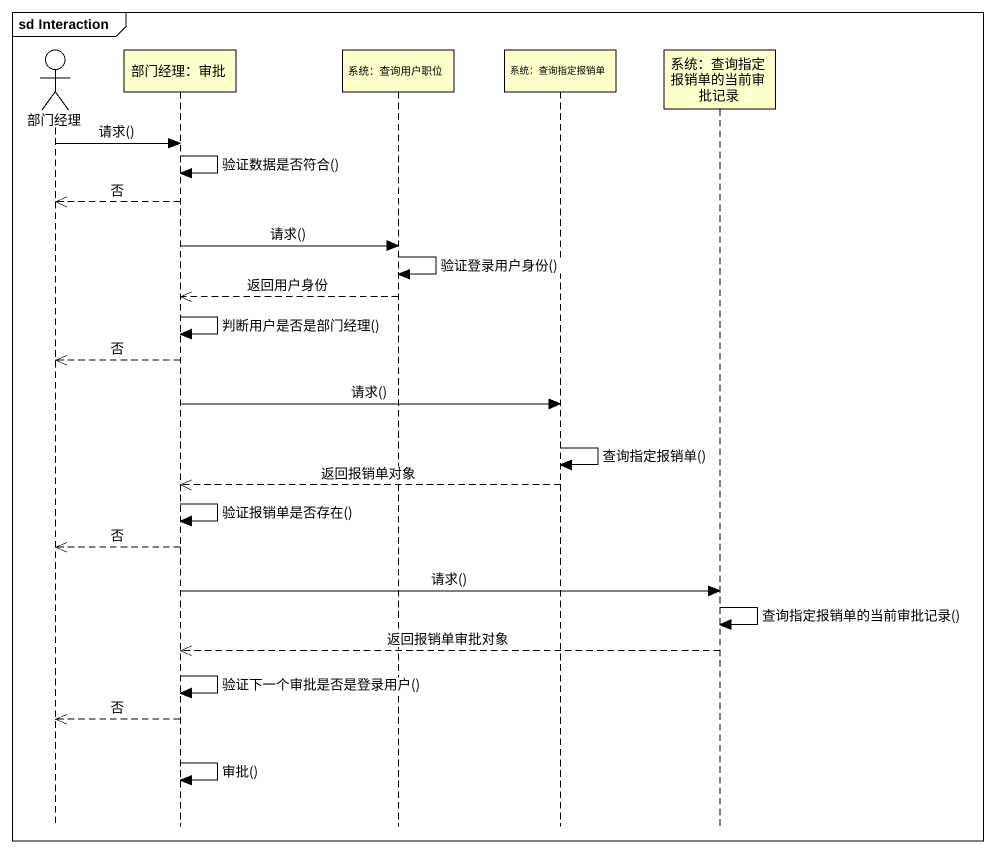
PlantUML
@startuml
mainframe sd Interaction
hide footbox
actor 部门经理
participant "部门经理：审批" as 部门经理_审批
participant "系统：查询用户职位" as 系统_查询用户职位
participant "系统：查询指定报销单" as 系统_查询指定报销单
participant "系统：查询指定报销单的当前审批记录" as 系统_查询指定报销单的当前审批记录

部门经理 -> 部门经理_审批 : 请求()
部门经理_审批 -> 部门经理_审批 : 验证数据是否符合()
部门经理_审批 -->> 部门经理 : 否
部门经理_审批 -> 系统_查询用户职位 : 请求()
系统_查询用户职位 -> 系统_查询用户职位 : 验证登录用户身份()
系统_查询用户职位 -->> 部门经理_审批 : 返回用户身份
部门经理_审批 -> 部门经理_审批 : 判断用户是否是部门经理()
部门经理_审批 -->> 部门经理 : 否
部门经理_审批 -> 系统_查询指定报销单 : 请求()
系统_查询指定报销单 -> 系统_查询指定报销单 : 查询指定报销单()
系统_查询指定报销单 -->> 部门经理_审批 : 返回报销单对象
部门经理_审批 -> 部门经理_审批 : 验证报销单是否存在()
部门经理_审批 -->> 部门经理 : 否
部门经理_审批 -> 系统_查询指定报销单的当前审批记录 : 请求()
系统_查询指定报销单的当前审批记录 -> 系统_查询指定报销单的当前审批记录 : 查询指定报销单的当前审批记录()
系统_查询指定报销单的当前审批记录 -->> 部门经理_审批 : 返回报销单审批对象
部门经理_审批 -> 部门经理_审批 : 验证下一个审批是否是登录用户()
部门经理_审批 -->> 部门经理 : 否
部门经理_审批 -> 部门经理_审批 : 审批()
@enduml
